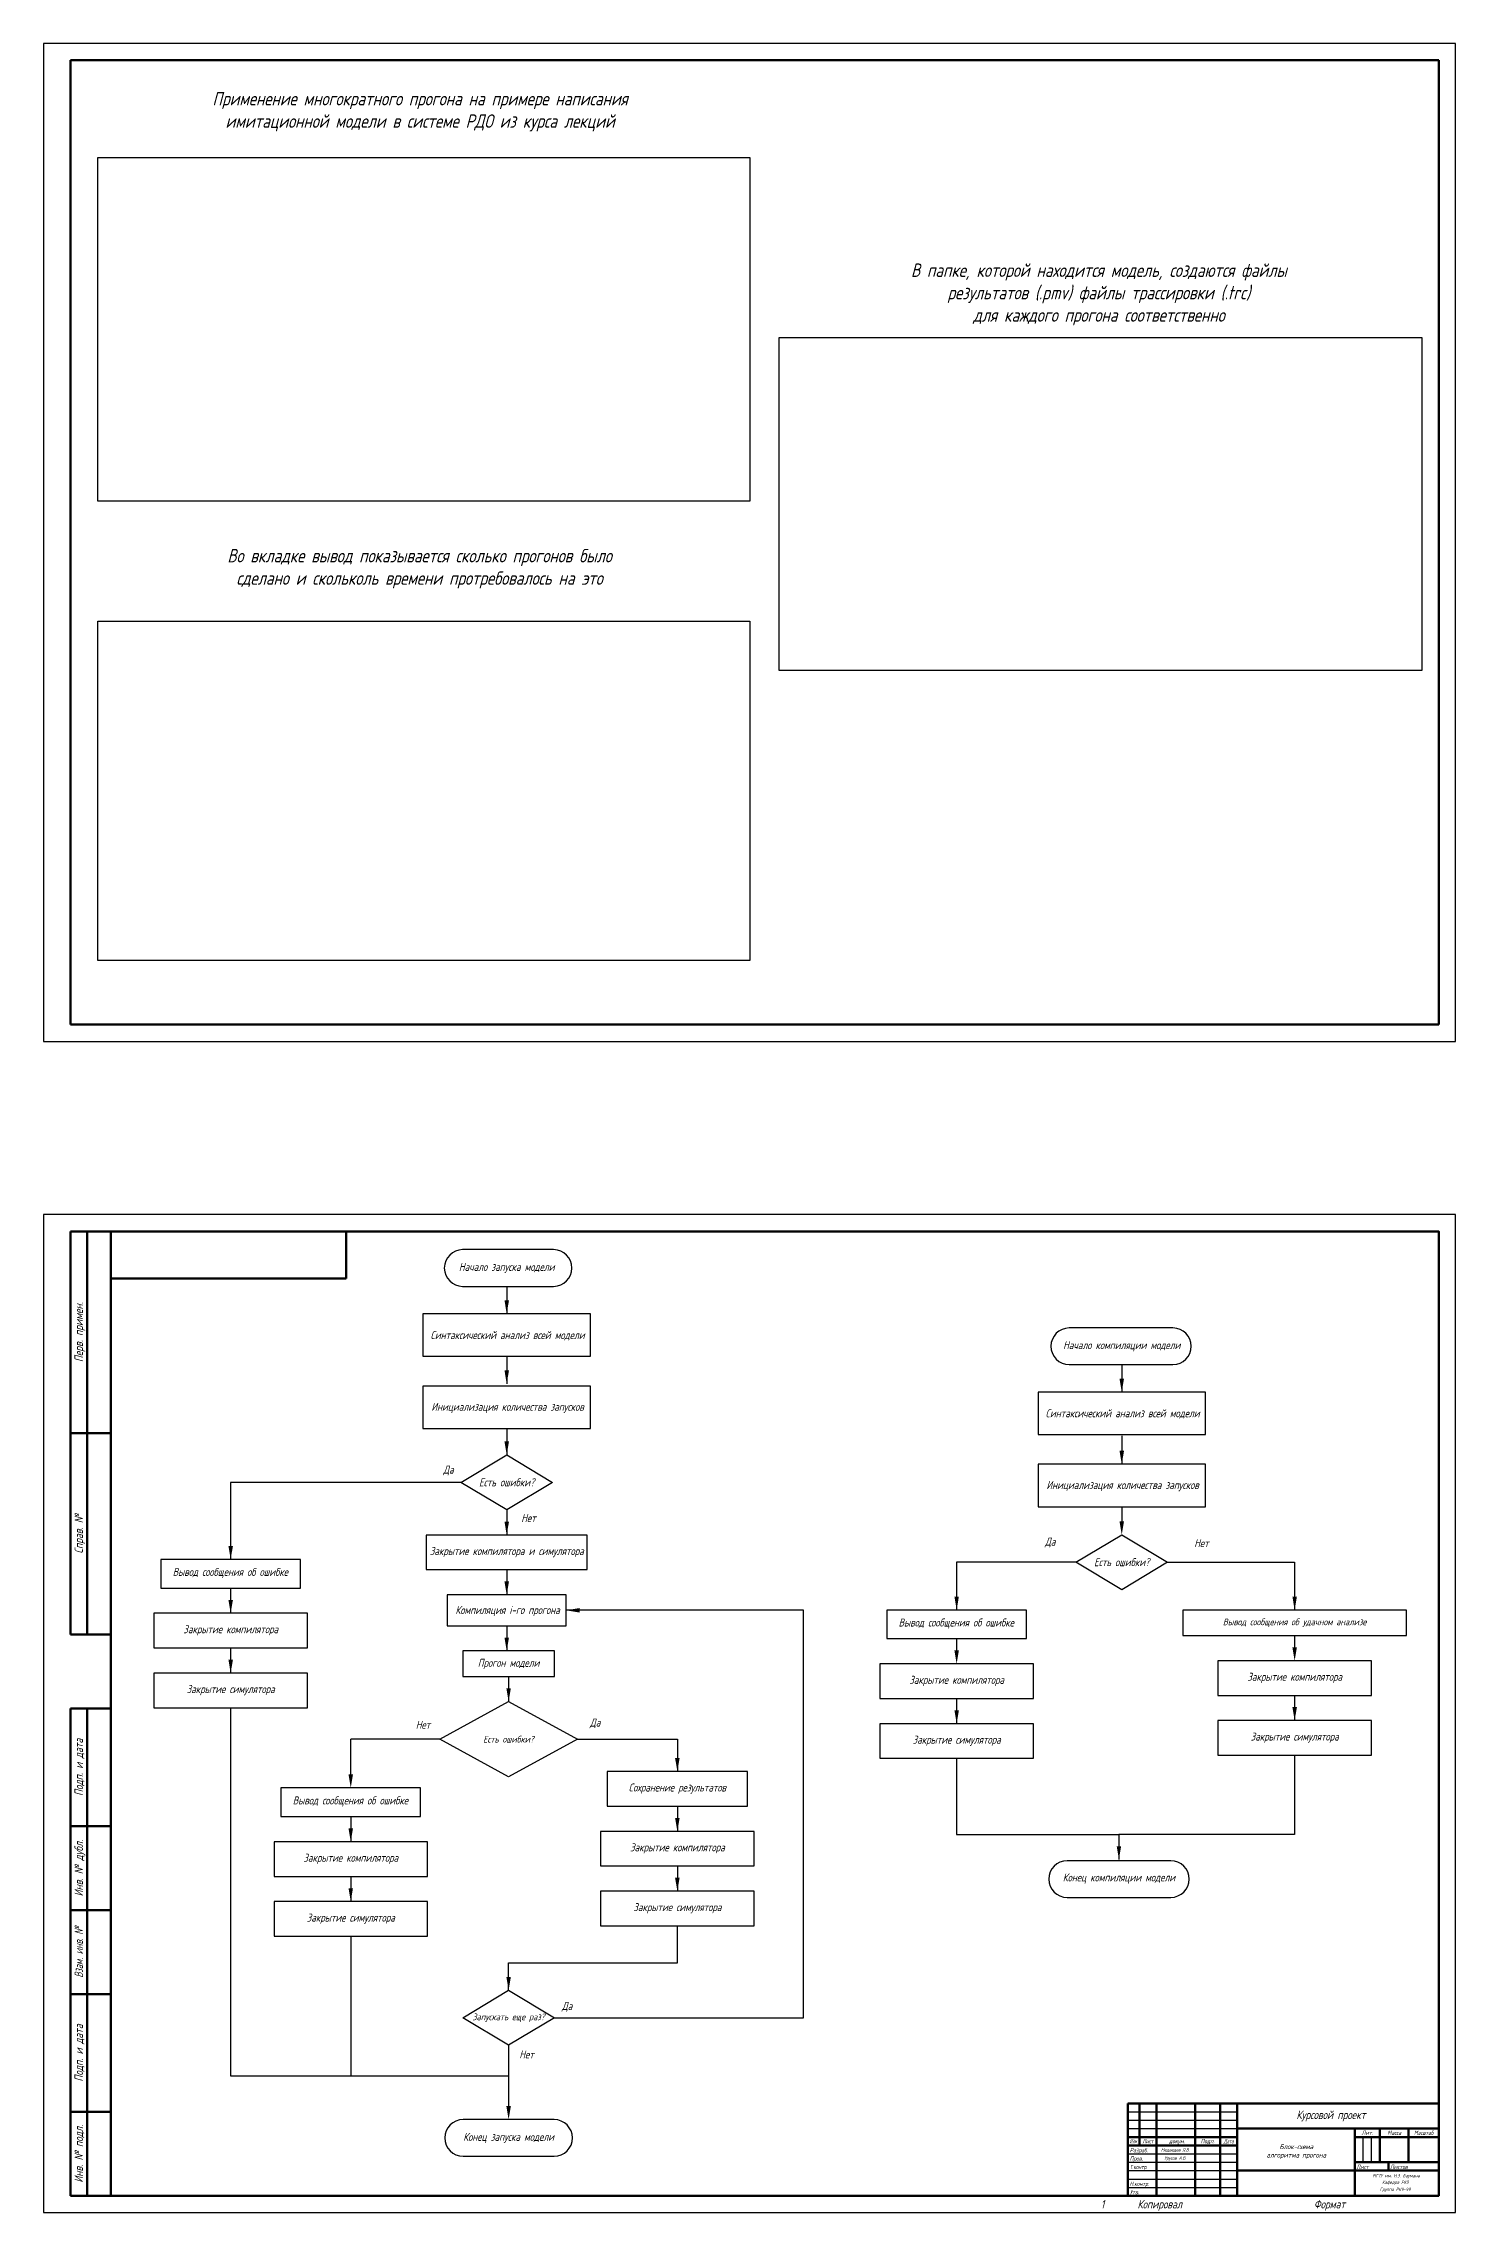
# Model space of a CAD drawing. Header units: millimetres. Extents: x 7434 to 16916, y 795 to 4488.
# Drawn here: x 10416 to 12516, y 1261 to 4488 of the extents above; entities that cross this region are included whole.
import ezdxf
from ezdxf.enums import TextEntityAlignment as Align

# ---------------------------------------------------------------- set-up
doc = ezdxf.new("R2010")
doc.units = ezdxf.units.MM
doc.layers.add('Блок-схема', color=7, linetype='Continuous')
doc.layers.add('Соединительная_линия', color=7, linetype='Continuous')
doc.styles.add('GOST 2.304', font='CS_Gost2304.shx', dxfattribs={"oblique": 15})
picture_1 = doc.add_image_def('image1.png', size_in_pixel=(1188, 627))
picture_2 = doc.add_image_def('image2.png', size_in_pixel=(1200, 622))
picture_3 = doc.add_image_def('image3.png', size_in_pixel=(1197, 624))

msp = doc.modelspace()

# ---------------------------------------------------------------- linework, layer by layer
at = {"color": 7, "linetype": 'Continuous', "lineweight": 60}
for p, q in [((10456.4, 3028.3), (10456.4, 4463.3)), ((10456.4, 4463.3), (10516.4, 4463.3)), ((10866.4, 4463.3), (10516.4, 4463.3)), ((12491.4, 4463.3), (10516.4, 4463.3)), ((12491.4, 3028.3), (12491.4, 4463.3)), ((10456.4, 3028.3), (12491.4, 3028.3)), ((10456.4, 2120.6), (10456.4, 2720.6)), ((10456.4, 2720.6), (10516.4, 2720.6)), ((10481.4, 2120.6), (10481.4, 2720.6)), ((10516.4, 2720.6), (10516.4, 2120.6)), ((10516.4, 2720.6), (10516.4, 2650.6)), ((10866.4, 2720.6), (10516.4, 2720.6)), ((10866.4, 2650.6), (10866.4, 2720.6)), ((10516.4, 2650.6), (10866.4, 2650.6)), ((10456.4, 2420.6), (10516.4, 2420.6)), ((10456.4, 2120.6), (10516.4, 2120.6)), ((10456.4, 1285.6), (10456.4, 2010.6)), ((10516.4, 2010.6), (10456.4, 2010.6)), ((10481.4, 1285.6), (10481.4, 2010.6)), ((10516.4, 2010.6), (10516.4, 1285.6)), ((10516.4, 1835.6), (10456.4, 1835.6)), ((10516.4, 1710.6), (10456.4, 1710.6)), ((10516.4, 1585.6), (10456.4, 1585.6)), ((12028.9, 1423.1), (12491.4, 1423.1)), ((12028.9, 1285.6), (12028.9, 1423.1)), ((12046.4, 1360.6), (12046.4, 1423.1)), ((12071.4, 1285.6), (12071.4, 1423.1)), ((12128.9, 1285.6), (12128.9, 1423.1)), ((12166.4, 1285.6), (12166.4, 1423.1)), ((12191.4, 1285.6), (12191.4, 1423.1)), ((12491.4, 1285.6), (12491.4, 1423.1)), ((10516.4, 1410.6), (10456.4, 1410.6)), ((12028.9, 1373.1), (12191.4, 1373.1)), ((12028.9, 1360.6), (12191.4, 1360.6)), ((12191.4, 1385.6), (12491.4, 1385.6)), ((12366.4, 1285.6), (12366.4, 1385.6)), ((12366.4, 1373.1), (12491.4, 1373.1)), ((12403.9, 1335.6), (12403.9, 1385.6)), ((12446.4, 1335.6), (12446.4, 1385.6)), ((12366.4, 1335.6), (12491.4, 1335.6)), ((12416.4, 1323.1), (12416.4, 1335.6)), ((12191.4, 1323.1), (12491.4, 1323.1)), ((10516.4, 1285.6), (10456.4, 1285.6)), ((12028.9, 1285.6), (12491.4, 1285.6))]:
    msp.add_line(p, q, dxfattribs=at)
at = {"color": 7, "lineweight": 30}
for p, q in [((11037.2, 2347.2), (10694.8, 2347.2)), ((10694.8, 2347.2), (10694.8, 2232.5)), ((11546.9, 2156.8), (11193.7, 2156.8)), ((11546.9, 1550.5), (11546.9, 2156.8)), ((10694.8, 2011.9), (10694.8, 1464.3)), ((11005.9, 1965), (10873.4, 1965)), ((10873.4, 1912.5), (10873.4, 1965)), ((11210.4, 1965), (11359.1, 1965)), ((11359.1, 1965), (11359.1, 1916.9)), ((11359.1, 1632.2), (11359.1, 1687.4)), ((10873.4, 1671.9), (10873.4, 1464.3)), ((11108.1, 1632.2), (11359.1, 1632.2)), ((11108.1, 1591.4), (11108.1, 1632.2)), ((11176.3, 1550.5), (11546.9, 1550.5)), ((10694.8, 1464.3), (10873.4, 1464.3)), ((10873.4, 1464.3), (11108.1, 1464.3))]:
    msp.add_line(p, q, dxfattribs=at)
at = {"color": 7, "linetype": 'Continuous', "lineweight": 25}
for p, q in [((12028.9, 1410.6), (12191.4, 1410.6)), ((12028.9, 1398.1), (12191.4, 1398.1)), ((12028.9, 1385.6), (12191.4, 1385.6)), ((12378.9, 1335.6), (12378.9, 1373.1)), ((12391.4, 1335.6), (12391.4, 1373.1)), ((12028.9, 1348.1), (12191.4, 1348.1)), ((12028.9, 1335.6), (12191.4, 1335.6)), ((12028.9, 1323.1), (12191.4, 1323.1)), ((12028.9, 1310.6), (12191.4, 1310.6)), ((12028.9, 1298.1), (12191.4, 1298.1)), ((12516.4, 1260.6), (12516.4, 1285.6))]:
    msp.add_line(p, q, dxfattribs=at)
for points in [[(10416.4, 3003.3), (12516.4, 3003.3), (12516.4, 4488.3), (10416.4, 4488.3), (10416.4, 3003.3)], [(10416.4, 1260.6), (12516.4, 1260.6), (12516.4, 2745.6), (10416.4, 2745.6), (10416.4, 1260.6)]]:
    msp.add_lwpolyline(points, dxfattribs=at)
at = {"color": 7, "linetype": 'Continuous', "lineweight": 60}
msp.add_lwpolyline([(10516.4, 1285.6), (12491.4, 1285.6), (12491.4, 2720.6), (10516.4, 2720.6), (10516.4, 1285.6)], dxfattribs=at)
at = {"color": 7}
for points in [[(11108.7, 2618), (11105.3, 2598), (11102, 2618)], [(11108.7, 2513.8), (11105.3, 2493.8), (11102, 2513.8)], [(12023.3, 2501.5), (12019.9, 2481.5), (12016.6, 2501.5)], [(11108.7, 2408.1), (11105.3, 2388.1), (11102, 2408.1)], [(12023.3, 2394.1), (12019.9, 2374.1), (12016.6, 2394.1)], [(11108.7, 2288.7), (11105.3, 2268.7), (11102, 2288.7)], [(12023.3, 2289.2), (12019.9, 2269.2), (12016.6, 2289.2)], [(10698.2, 2252.5), (10694.8, 2232.5), (10691.5, 2252.5)], [(11108.7, 2199.7), (11105.3, 2179.7), (11102, 2199.7)], [(10698.2, 2172.3), (10694.8, 2152.3), (10691.5, 2172.3)], [(11777.7, 2177.2), (11774.4, 2157.2), (11771.1, 2177.2)], [(12280.4, 2177.2), (12277, 2157.2), (12273.7, 2177.2)], [(11213.7, 2153.5), (11193.7, 2156.8), (11213.7, 2160.1)], [(11108.7, 2116.3), (11105.3, 2096.3), (11102, 2116.3)], [(12280.4, 2101.7), (12277, 2081.7), (12273.7, 2101.7)], [(10698.2, 2083.3), (10694.8, 2063.3), (10691.5, 2083.3)], [(11777.7, 2097), (11774.4, 2077), (11771.1, 2097)], [(11111.5, 2040.9), (11108.1, 2020.9), (11104.8, 2040.9)], [(11777.7, 2008), (11774.4, 1988), (11771.1, 2008)], [(12280.4, 2012.7), (12277, 1992.7), (12273.7, 2012.7)], [(11362.4, 1936.9), (11359.1, 1916.9), (11355.7, 1936.9)], [(10876.7, 1912.5), (10873.4, 1892.5), (10870.1, 1912.5)], [(11362.4, 1847.8), (11359.1, 1827.8), (11355.7, 1847.8)], [(10876.7, 1832.3), (10873.4, 1812.3), (10870.1, 1832.3)], [(12019, 1805.8), (12015.7, 1785.8), (12012.4, 1805.8)], [(10876.7, 1743.3), (10873.4, 1723.3), (10870.1, 1743.3)], [(11362.4, 1758.8), (11359.1, 1738.8), (11355.7, 1758.8)], [(11111.5, 1611.4), (11108.1, 1591.4), (11104.8, 1611.4)], [(11111.5, 1419), (11108.1, 1399), (11104.8, 1419)]]:
    msp.add_solid(points, dxfattribs=at)
at = {"layer": 'Блок-схема', "color": 7, "linetype": 'Continuous', "lineweight": 30}
for points in [[(11039.8, 2638.8), (11175.1, 2638.8, 1), (11175.1, 2693.4), (11039.8, 2693.4, 1)], [(11941.8, 2522.4), (12096.1, 2522.4, 1), (12096.1, 2576.9), (11941.8, 2576.9, 1)], [(11938.6, 1729.6), (12092.9, 1729.6, 1), (12092.9, 1784.2), (11938.6, 1784.2, 1)], [(11040.5, 1344.4), (11175.8, 1344.4, 1), (11175.8, 1399), (11040.5, 1399, 1)]]:
    msp.add_lwpolyline(points, format="xyb", close=True, dxfattribs=at)
for points in [[(10980.8, 2534.7), (11229.9, 2534.7), (11229.9, 2598), (10980.8, 2598)], [(10980.8, 2427.2), (11229.9, 2427.2), (11229.9, 2490.5), (10980.8, 2490.5)], [(11895.4, 2418.3), (12144.5, 2418.3), (12144.5, 2481.5), (11895.4, 2481.5)], [(11037.2, 2347.2), (11105.3, 2388.1), (11173.5, 2347.2), (11105.3, 2306.3)], [(11895.4, 2310.8), (12144.5, 2310.8), (12144.5, 2374.1), (11895.4, 2374.1)], [(11895.4, 2310.8), (12144.5, 2310.8), (12144.5, 2374.1), (11895.4, 2374.1)], [(10985.4, 2217.3), (11225.1, 2217.3), (11225.1, 2268.7), (10985.4, 2268.7)], [(11951.8, 2228.4), (12019.9, 2269.2), (12088.1, 2228.4), (12019.9, 2187.5)], [(10590.9, 2189.9), (10798.8, 2189.9), (10798.8, 2232.5), (10590.9, 2232.5)], [(11017, 2133.9), (11193.7, 2133.9), (11193.7, 2179.7), (11017, 2179.7)], [(10580.7, 2100.9), (10808.9, 2100.9), (10808.9, 2152.3), (10580.7, 2152.3)], [(11670.5, 2114.6), (11878.3, 2114.6), (11878.3, 2157.2), (11670.5, 2157.2)], [(12110.7, 2119.3), (12443.3, 2119.3), (12443.3, 2157.2), (12110.7, 2157.2)], [(11040, 2058.5), (11176.3, 2058.5), (11176.3, 2096.3), (11040, 2096.3)], [(11660.3, 2025.6), (11888.5, 2025.6), (11888.5, 2077), (11660.3, 2077)], [(12162.9, 2030.2), (12391.1, 2030.2), (12391.1, 2081.7), (12162.9, 2081.7)], [(10580.7, 2011.9), (10808.9, 2011.9), (10808.9, 2063.3), (10580.7, 2063.3)], [(11005.9, 1965), (11108.1, 2020.9), (11210.4, 1965), (11108.1, 1909.2)], [(11660.3, 1936.6), (11888.5, 1936.6), (11888.5, 1988), (11660.3, 1988)], [(12162.9, 1941.2), (12391.1, 1941.2), (12391.1, 1992.7), (12162.9, 1992.7)], [(11254.9, 1865.4), (11463.3, 1865.4), (11463.3, 1916.9), (11254.9, 1916.9)], [(10769.5, 1849.9), (10977.3, 1849.9), (10977.3, 1892.5), (10769.5, 1892.5)], [(10759.3, 1760.9), (10987.5, 1760.9), (10987.5, 1812.3), (10759.3, 1812.3)], [(11245, 1776.4), (11473.1, 1776.4), (11473.1, 1827.8), (11245, 1827.8)], [(10759.3, 1671.9), (10987.5, 1671.9), (10987.5, 1723.3), (10759.3, 1723.3)], [(11244.9, 1687.4), (11473.1, 1687.4), (11473.1, 1738.8), (11244.9, 1738.8)], [(11040, 1550.5), (11108.1, 1591.4), (11176.3, 1550.5), (11108.1, 1509.6)]]:
    msp.add_lwpolyline(points, close=True, dxfattribs=at)
at = {"layer": 'Соединительная_линия', "color": 7, "linetype": 'Continuous', "lineweight": 30}
for p, q in [((11105.3, 2638.8), (11105.3, 2598)), ((11105.3, 2534.7), (11105.3, 2493.8)), ((12019.9, 2522.4), (12019.9, 2481.5)), ((11105.3, 2425.7), (11105.3, 2388.1)), ((12019.9, 2416.2), (12019.9, 2374.1)), ((11105.3, 2306.3), (11105.3, 2268.7)), ((12019.9, 2310.8), (12019.9, 2289.2)), ((11105.3, 2217.3), (11105.3, 2179.7)), ((10694.8, 2189.9), (10694.8, 2152.3)), ((11105.3, 2133.9), (11105.3, 2096.3)), ((10694.8, 2100.9), (10694.8, 2063.3)), ((11774.4, 2114.6), (11774.4, 2085.2)), ((12277, 2119.3), (12277, 2089.8)), ((11108.1, 2058.5), (11108.1, 2020.9)), ((11774.4, 2025.6), (11774.4, 1988)), ((12277, 2030.2), (12277, 1992.7)), ((10873.4, 1849.9), (10873.4, 1812.3)), ((11359.1, 1865.4), (11359.1, 1827.8)), ((11359.1, 1776.4), (11359.1, 1738.8)), ((10873.4, 1760.9), (10873.4, 1723.3)), ((11108.1, 1509.6), (11108.1, 1419))]:
    msp.add_line(p, q, dxfattribs=at)
for points in [[(11951.8, 2228.4), (11774.4, 2228.4), (11774.4, 2157.2)], [(12088.1, 2228.4), (12277, 2228.4), (12277, 2157.2)], [(11774.4, 1936.6), (11774.4, 1823), (12015.7, 1823), (12015.7, 1785.8)], [(12277, 1941.2), (12277, 1823), (12015.7, 1823), (12015.7, 1785.8)]]:
    msp.add_lwpolyline(points, dxfattribs=at)

# ---------------------------------------------------------------- texts
at = {"color": 7, "linetype": 'Continuous', "lineweight": 25, "style": 'GOST 2.304', "oblique": 15}
for s, p in [('Перв. примен.', (10468.9, 2570.6)), ('Справ. №', (10468.9, 2270.6)), ('Подп. и дата', (10468.9, 1923.1)), ('Инв. № дубл.', (10468.9, 1773.1)), ('Подп. и дата', (10468.9, 1498.1)), ('Инв. № подл.', (10468.9, 1348.1))]:
    msp.add_text(s, height=12.5, rotation=90, dxfattribs=at).set_placement(p, align=Align.MIDDLE_CENTER)
at = {"color": 7, "linetype": 'Continuous', "lineweight": 25, "style": 'GOST 2.304', "oblique": 15, "width": 0.8}
msp.add_text('Взам. инв. №', height=12.5, rotation=90, dxfattribs=at).set_placement((10468.9, 1648.1), align=Align.MIDDLE_CENTER)
at = {"color": 7, "linetype": 'Continuous', "lineweight": 25, "style": 'GOST 2.304', "oblique": 15}
for s, p in [('Разраб.', (12031.8, 1350.4)), ('Пров.', (12031.8, 1337.9)), ('Лист', (12368.9, 1325.6)), ('Листов', (12418.9, 1325.6)), ('Утв.', (12031.8, 1287.9))]:
    msp.add_text(s, height=6.25, dxfattribs=at).set_placement(p)
for s, width, p in [('Изм.', 0.75, (12037.6, 1366.9)), ('Лист', 0.9, (12058.9, 1366.9)), ('Дата', 0.8, (12178.9, 1366.9)), ('Масштаб', 0.91954, (12468.9, 1379.4))]:
    msp.add_text(s, height=6.25, dxfattribs=dict(at, width=width)).set_placement(p, align=Align.MIDDLE_CENTER)
for s, height, p in [(' докум.', 6.25, (12100.1, 1366.9)), ('Подп.', 6.25, (12147.6, 1366.9)), ('Лит.', 6.25, (12385.1, 1379.4)), ('Масса', 6.25, (12425.1, 1379.4)), ('1', 12.5, (11991.4, 1273.1))]:
    msp.add_text(s, height=height, dxfattribs=at).set_placement(p, align=Align.MIDDLE_CENTER)
for s, width, p in [('Т.контр.', 0.9, (12031.8, 1325.4)), ('Н.контр.', 0.95, (12031.8, 1300.4))]:
    msp.add_text(s, height=6.25, dxfattribs=dict(at, width=width)).set_placement(p)
for s, p in [('Копировал', (12076.4, 1266.9)), ('Формат', (12328.9, 1266.9))]:
    msp.add_text(s, height=12.5, dxfattribs=at).set_placement(p, align=Align.CENTER)
at = {"color": 7, "attachment_point": 5, "style": 'GOST 2.304'}
for s, insert, char_height in [('\\A1;Применение многократного прогона на примере написания \\Pимитационной модели в системе РДО из курса лекций ', (10976.5, 4386.6), 20), ('\\A1;В папке, которой находится модель, создаются файлы \\Pрезультатов (.pmv) файлы трассировки (.trc) \\Pдля каждого прогона соответственно ', (11985.9, 4114.7), 20), ('\\A1;Во вкладке вывод показывается сколько прогонов было \\Pсделано и скольколь времени протребовалось на это', (10975.7, 3706.6), 20), ('\\A1;Курсовой проект', (12331, 1404.4), 12.5), ('\\A1;Медведев Я.В.', (12099.7, 1353.5), 5), ('\\A1;Блок-схема \\Pалгоритма прогона', (12279.5, 1351.5), 7.5), ('\\A1;Урусов А.В.', (12099.7, 1341.1), 5), ('\\A1;МГТУ им. Н.Э. Баумана', (12428, 1315), 5), ('\\A1;Группа РК9-99', (12426.5, 1294.4), 5), ('\\A1;Кафедра РК9', (12426.9, 1305.1), 5)]:
    msp.add_mtext(s, dxfattribs=dict(at, insert=insert, char_height=char_height))
at = {"color": 7, "char_height": 11.91, "attachment_point": 5, "style": 'GOST 2.304'}
for s, insert, width in [('{\\C7;Да}', (11018.7, 2364.9), 54.523), ('{\\C7;Нет}', (11137.7, 2294.1), 54.523), ('{\\C7;Да}', (11913.5, 2257.7), 54.523), ('{\\C7;Нет}', (12138.4, 2256.7), 45.36), ('{\\C7;Нет}', (10980.8, 1986.4), 54.523), ('{\\C7;Да}', (11236.8, 1988.6), 54.523), ('{\\C7;Да}', (11195.1, 1566.8), 54.523), ('{\\C7;Нет}', (11134.8, 1495.9), 54.523)]:
    msp.add_mtext(s, dxfattribs=dict(at, insert=insert, width=width))
at = {"layer": 'Блок-схема', "color": 7, "attachment_point": 5, "style": 'GOST 2.304'}
for s, insert, char_height, width in [('Начало запуска модели', (11105.3, 2666.1), 11.906, 184.055), ('{\\C7;Синтаксический анализ всей модели}', (11106.6, 2565.4), 11.906, 230.529), ('Начало компиляции модели', (12019.9, 2549.7), 11.906, 213.401), ('{\\C7;Инициализация количества запусков}', (11106.6, 2458), 11.906, 230.529), ('{\\C7;Синтаксический анализ всей модели}', (12021.2, 2449), 11.906, 230.529), ('{\\C7;Есть ошибки?}', (11105.3, 2347.2), 11.906, 113.589), ('{\\C7;Инициализация количества запусков}', (12021.2, 2341.6), 11.906, 230.529), ('{\\C7;Закрытие компилятора и симулятора}', (11105.4, 2243.4), 11.906, 230.529), ('{\\C7;Есть ошибки?}', (12019.9, 2228.4), 11.906, 113.589), ('{\\C7;Вывод сообщения об ошибке}', (10694.3, 2212.3), 11.906, 230.529), ('{\\C7;Компиляция i-го прогона}', (11106.6, 2155.6), 11.906, 230.529), ('{\\C7;Закрытие компилятора }', (10694.9, 2127), 11.906, 230.529), ('{\\C7;Вывод сообщения об ошибке}', (11773.8, 2137), 11.906, 230.529), ('{\\C7;Вывод сообщения об удачном анализе}', (12277, 2138.2), 10, 332.62), ('{\\C7;Прогон модели}', (11108.1, 2077), 11.906, 136.307), ('{\\C7;Закрытие симулятора }', (10694.8, 2038), 11.906, 230.529), ('{\\C7;Закрытие компилятора }', (11774.4, 2051.7), 11.906, 230.529), ('{\\C7;Закрытие компилятора }', (12277.1, 2056.3), 11.906, 230.529), ('{\\C7;Есть ошибки?}', (11108.1, 1965), 10, 150.677), ('{\\C7;Закрытие симулятора }', (11774.4, 1962.7), 11.906, 230.529), ('{\\C7;Закрытие симулятора }', (12277, 1967.3), 11.906, 230.529), ('{\\C7;Вывод сообщения об ошибке}', (10872.8, 1872.3), 11.906, 230.529), ('{\\C7;Сохранение результатов}', (11359.1, 1891.5), 11.906, 230.529), ('{\\C7;Закрытие компилятора }', (11359.1, 1802.5), 11.906, 230.529), ('{\\C7;Закрытие компилятора }', (10873.4, 1787), 11.906, 230.529), ('Конец компиляции модели', (12015.7, 1757.7), 11.906, 187.913), ('{\\C7;Закрытие симулятора }', (11359.1, 1713.5), 11.906, 230.529), ('{\\C7;Закрытие симулятора }', (10873.4, 1697.9), 11.906, 230.529), ('{\\C7;Запускать еще раз?}', (11108.1, 1550.5), 10, 113.589), ('Конец запуска модели', (11108.1, 1371.7), 11.906, 136.307)]:
    msp.add_mtext(s, dxfattribs=dict(at, insert=insert, char_height=char_height, width=width))

# ---------------------------------------------------------------- pictures from other files: only their frames are drawn
at = {"color": 7, "lineweight": 30}
image = msp.add_image(picture_1, insert=(10497.5, 3807.1), size_in_units=(969.4, 511.6), dxfattribs=at)
image.dxf.flags = 7
image = msp.add_image(picture_2, insert=(11510.5, 3555.1), size_in_units=(955.8, 495.4), dxfattribs=at)
image.dxf.flags = 7
image = msp.add_image(picture_3, insert=(10497.5, 3123.5), size_in_units=(969.4, 505.3), dxfattribs=at)
image.dxf.flags = 7

doc.saveas('drawing.dxf')
